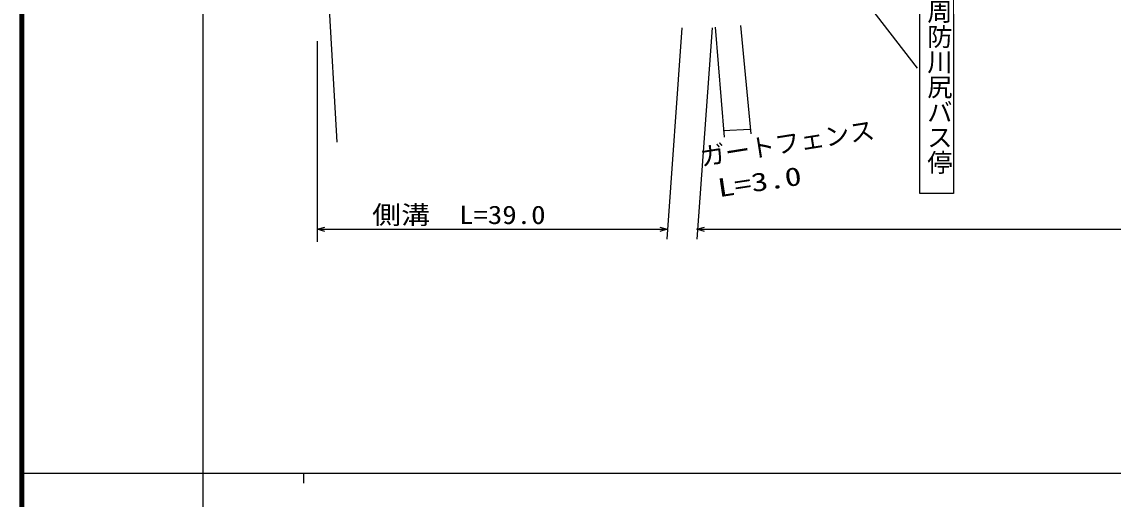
# Model space of a CAD drawing. Units: millimetres, scale not verified. Extents: x 40000 to 680000, y 20000 to 380000.
# Drawn here: x 40000 to 148441, y 202409 to 249840 of the extents above; entities that cross this region are included whole.
import ezdxf
from ezdxf.enums import TextEntityAlignment as Align

# ---------------------------------------------------------------- set-up
doc = ezdxf.new("R2010")
doc.units = ezdxf.units.MM
doc.header["$LTSCALE"] = 1000
for name, color, linetype, lineweight in [('M-BGD', 7, 'Continuous', 25), ('M-TTL', 2, 'Continuous', 140), ('M-TTL-BAND', 7, 'Continuous', 25)]:
    doc.layers.add(name, color=color, linetype=linetype, lineweight=lineweight)
doc.styles.add('@ＭＳ ゴシック', font='')
doc.styles.add('ＭＳ ゴシック', font='')
doc.styles.get('@ＭＳ ゴシック').set_extended_font_data('@MS Gothic')
doc.styles.get('ＭＳ ゴシック').set_extended_font_data('MS Gothic')

# ---------------------------------------------------------------- blocks, each defined once
blk = doc.blocks.new('BUHIN257')
at = {"color": 7, "linetype": 'Continuous', "lineweight": 25}
blk.add_lwpolyline([(770, -129), (0, 0), (721, 297)], dxfattribs=at)
blk = doc.blocks.new('BUHIN258')
at = {"color": 7, "linetype": 'Continuous', "lineweight": 25}
blk.add_lwpolyline([(-770, 129), (0, 0), (-721, -297)], dxfattribs=at)

msp = doc.modelspace()

# ---------------------------------------------------------------- linework, layer by layer
at = {"layer": 'M-BGD'}
for p, q in [((69433, 270776), (71290, 237876)), ((110495, 269184), (128952, 245248)), ((129227, 232767), (129227, 253319)), ((132587, 253319), (132587, 232767)), ((112470, 238712), (111459, 249485)), ((104130, 228232), (105629, 249249)), ((108612, 249251), (107078, 228232)), ((109810, 238373), (108919, 249297)), ((69342, 247925), (69342, 227979)), ((109686, 239028), (112385, 239160)), ((132587, 232767), (129227, 232767)), ((69342, 229232), (104130, 229232)), ((107078, 229232), (403135, 229232))]:
    msp.add_line(p, q, dxfattribs=at)
at = {"layer": 'M-TTL'}
msp.add_line((40000, 380000), (40000, 20000), dxfattribs=at)
at = {"layer": 'M-TTL-BAND'}
for p, q in [((58000, 370000), (58000, 20000)), ((40000, 205000), (579000, 205000)), ((68000, 205000), (68000, 204000))]:
    msp.add_line(p, q, dxfattribs=at)

# ---------------------------------------------------------------- block references
at = {"layer": 'M-BGD', "rotation": 353.5101}
for name, p in [('BUHIN257', (69342, 229232)), ('BUHIN258', (104130, 229232)), ('BUHIN257', (107078, 229232))]:
    msp.add_blockref(name, p, dxfattribs=at)

# ---------------------------------------------------------------- texts
at = {"layer": 'M-BGD'}
for s, rotation, style, p in [('周防川尻バス停', 270, '@ＭＳ ゴシック', (129721, 252134)), ('ガートフェンス', 9, 'ＭＳ ゴシック', (107644, 234961))]:
    msp.add_text(s, height=1833, rotation=rotation, dxfattribs=dict(at, style=style)).set_placement(p, align=Align.BOTTOM_LEFT)
at = {"layer": 'M-BGD', "style": 'ＭＳ ゴシック', "width": 1.35}
msp.add_text('L=3.0', height=1833, rotation=8.6, dxfattribs=at).set_placement((109359, 231867), align=Align.BOTTOM_LEFT)
at = {"layer": 'M-BGD', "style": 'ＭＳ ゴシック', "width": 1.15}
msp.add_text('側溝\u3000L=39.0', height=1833, dxfattribs=at).set_placement((74813, 229197), align=Align.BOTTOM_LEFT)

doc.saveas('drawing.dxf')
